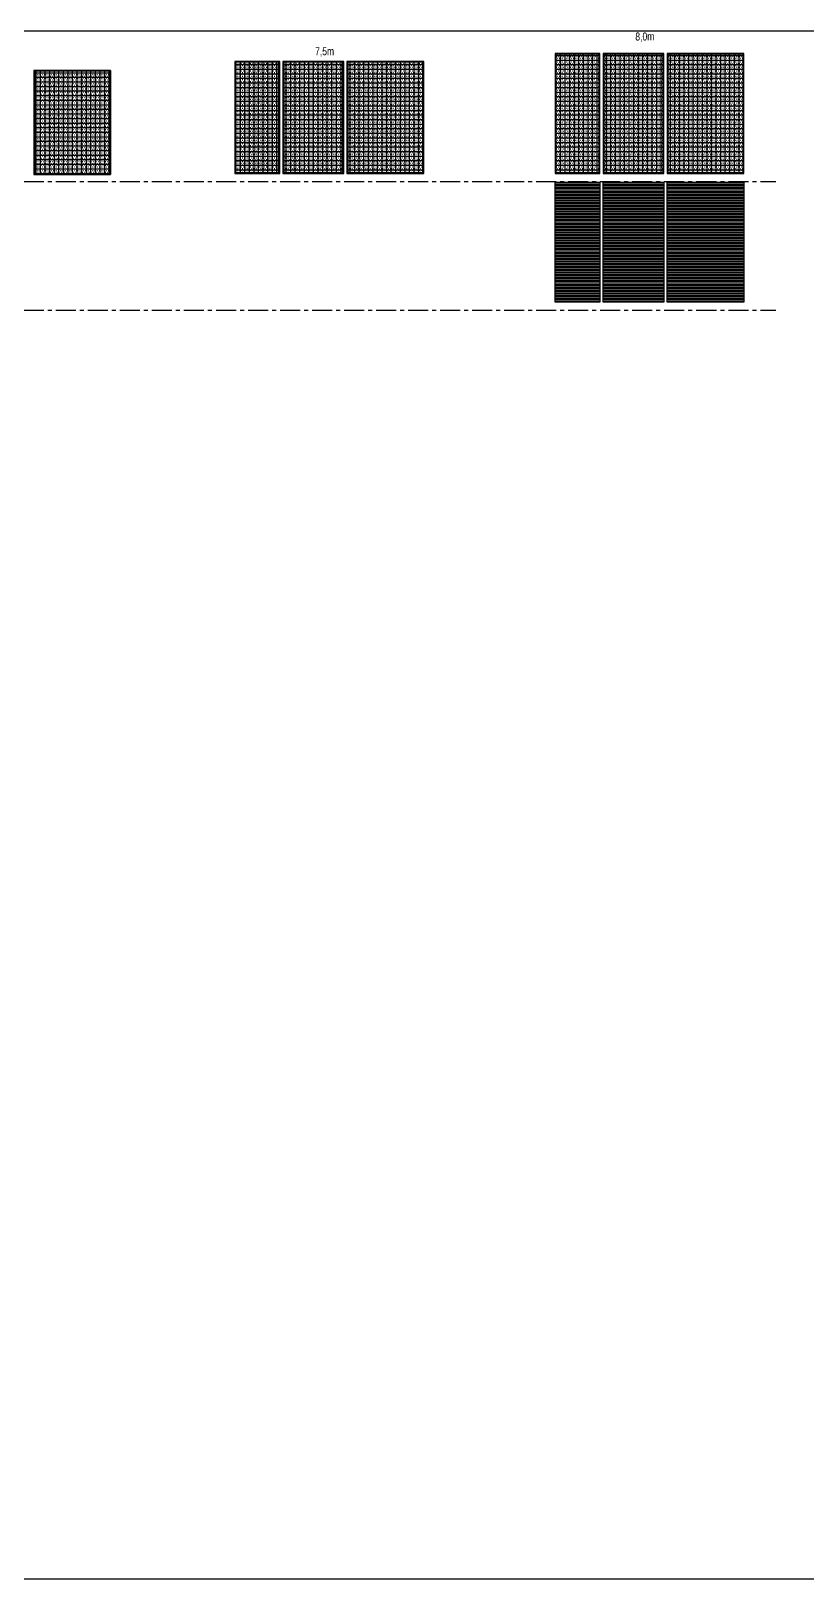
# Model space of a CAD drawing. Header units: metres. Extents: x -21 to 591, y -28 to 288.
# Drawn here: x 447.3 to 495.7, y 190.9 to 287.6 of the extents above; entities that cross this region are included whole.
import ezdxf

# ---------------------------------------------------------------- set-up
doc = ezdxf.new("R2010")
doc.units = ezdxf.units.M
doc.linetypes.add('CENTER', pattern=[2, 1.25, -0.25, 0.25, -0.25])
doc.layers.add('m_panele', color=7, linetype='Continuous')
doc.styles.add('CDMSTYLE', font='CDMSIMPL', dxfattribs={"width": 0.8, "bigfont": 'CDMBIGPL'})
pattern_1 = [(0, (-346.90001, -278.24322), (0.0555625, 0.111125), [0, -0.111125])]
pattern_2 = [(90, (-346.9, -278.24322), (-0.28575, 6e-17), []), (180, (-346.9, -278.24322), (-6e-17, -0.28575), [])]
pattern_3 = [(0, (-344.70027, -270.53981), (3e-17, 0.09525), [])]

# ---------------------------------------------------------------- blocks, each defined once
blk = doc.blocks.new('P_5_7_1')
at = {"layer": 'm_panele'}
h = blk.add_hatch(color=251, dxfattribs=at)
h.paths.add_polyline_path([(4.9, 7), (0.1, 7), (0.1, 0.5), (4.9, 0.5)])
h.paths.add_polyline_path([(4.85, 6.95), (4.85, 0.55), (0.15, 0.55), (0.15, 6.95)], flags=16)
h = blk.add_hatch(dxfattribs=at)
h.set_pattern_fill('DOTS', color=95, scale=0.07, style=0)
h.set_pattern_definition([(0, (0.1, 1), (0.0555625, 0.111125), [0, -0.111125])])
h.paths.add_polyline_path([(2.85, 6.45), (0.15, 6.45), (0.15, 0.55), (2.85, 0.55)])
h.paths.add_polyline_path([(4.85, 6.95), (3.85, 6.95), (3.85, 0.55), (4.85, 0.55)])
h.paths.add_polyline_path([(3.85, 6.95), (2.85, 6.95), (2.85, 0.55), (3.85, 0.55)])
h.paths.add_polyline_path([(2.85, 6.95), (0.15, 6.95), (0.15, 6.45), (2.85, 6.45)])
h = blk.add_hatch(dxfattribs=at)
h.set_pattern_fill('ANSI37', color=251, scale=0.09, angle=45, style=0)
h.set_pattern_definition([(90, (0.1, 1), (-0.28575, 6e-17), []), (180, (0.1, 1), (-6e-17, -0.28575), [])])
h.paths.add_polyline_path([(2.85, 6.45), (0.15, 6.45), (0.15, 0.55), (2.85, 0.55)])
h.paths.add_polyline_path([(4.85, 6.95), (3.85, 6.95), (3.85, 0.55), (4.85, 0.55)])
h.paths.add_polyline_path([(3.85, 6.95), (2.85, 6.95), (2.85, 0.55), (3.85, 0.55)])
h.paths.add_polyline_path([(2.85, 6.95), (0.15, 6.95), (0.15, 6.45), (2.85, 6.45)])
at = {"layer": 'm_panele', "color": 251}
for p, q in [((4.85, 6.95), (0.15, 6.95)), ((0.15, 6.95), (0.15, 0.55)), ((4.85, 6.95), (4.85, 0.55)), ((4.9, 7), (4.9, 0.5)), ((0.15, 0.55), (4.85, 0.55))]:
    blk.add_line(p, q, dxfattribs=at)
for points in [[(4.9, 7), (0.1, 7), (0.1, 0.5)], [(0.1, 0.5), (4.9, 0.5)]]:
    blk.add_lwpolyline(points, dxfattribs=at)
blk = doc.blocks.new('P_3_7.5_1')
at = {"layer": 'm_panele'}
h = blk.add_hatch(color=251, dxfattribs=at)
h.paths.add_polyline_path([(0.1, 0.5), (2.9, 0.5), (2.9, 7.5), (0.1, 7.5)])
h.paths.add_polyline_path([(0.15, 7.45), (2.85, 7.45), (2.85, 0.55), (0.15, 0.55)], flags=16)
h = blk.add_hatch(dxfattribs=at)
h.set_pattern_fill('DOTS', color=95, scale=0.07, style=0)
h.set_pattern_definition(pattern_1)
h.paths.add_polyline_path([(0.15, 0.55), (2.85, 0.55), (2.85, 7.45), (0.15, 7.45)])
h = blk.add_hatch(dxfattribs=at)
h.set_pattern_fill('ANSI37', color=251, scale=0.09, angle=45, style=0)
h.set_pattern_definition(pattern_2)
h.paths.add_polyline_path([(0.15, 0.55), (2.85, 0.55), (2.85, 7.45), (0.15, 7.45)])
at = {"layer": 'm_panele', "color": 251}
blk.add_lwpolyline([(0.1, 0.5), (2.9, 0.5), (2.9, 7.5), (0.1, 7.5), (0.1, 0.5)], dxfattribs=at)
blk.add_lwpolyline([(0.15, 0.55), (2.85, 0.55), (2.85, 7.45), (0.15, 7.45)], close=True, dxfattribs=at)
blk = doc.blocks.new('P_4_7.5_1')
at = {"layer": 'm_panele'}
h = blk.add_hatch(color=251, dxfattribs=at)
h.paths.add_polyline_path([(0.1, 0.5), (3.9, 0.5), (3.9, 7.5), (0.1, 7.5)])
h.paths.add_polyline_path([(0.15, 7.45), (3.85, 7.45), (3.85, 0.55), (0.15, 0.55)], flags=16)
h = blk.add_hatch(dxfattribs=at)
h.set_pattern_fill('DOTS', color=95, scale=0.07, style=0)
h.set_pattern_definition(pattern_1)
h.paths.add_polyline_path([(0.15, 0.55), (3.85, 0.55), (3.85, 7.45), (0.15, 7.45)])
h = blk.add_hatch(dxfattribs=at)
h.set_pattern_fill('ANSI37', color=251, scale=0.09, angle=45, style=0)
h.set_pattern_definition(pattern_2)
h.paths.add_polyline_path([(0.15, 0.55), (3.85, 0.55), (3.85, 7.45), (0.15, 7.45)])
at = {"layer": 'm_panele', "color": 251}
blk.add_lwpolyline([(0.1, 0.5), (3.9, 0.5), (3.9, 7.5), (0.1, 7.5), (0.1, 0.5)], dxfattribs=at)
blk.add_lwpolyline([(0.15, 0.55), (3.85, 0.55), (3.85, 7.45), (0.15, 7.45)], close=True, dxfattribs=at)
blk = doc.blocks.new('P_5_7.5_1')
at = {"layer": 'm_panele'}
h = blk.add_hatch(color=251, dxfattribs=at)
h.paths.add_polyline_path([(0.1, 0.5), (4.9, 0.5), (4.9, 7.5), (0.1, 7.5)])
h.paths.add_polyline_path([(0.15, 7.45), (4.85, 7.45), (4.85, 0.55), (0.15, 0.55)], flags=16)
h = blk.add_hatch(dxfattribs=at)
h.set_pattern_fill('DOTS', color=95, scale=0.07, style=0)
h.set_pattern_definition(pattern_1)
h.paths.add_polyline_path([(0.15, 0.55), (4.85, 0.55), (4.85, 7.45), (0.15, 7.45)])
h = blk.add_hatch(dxfattribs=at)
h.set_pattern_fill('ANSI37', color=251, scale=0.09, angle=45, style=0)
h.set_pattern_definition(pattern_2)
h.paths.add_polyline_path([(0.15, 0.55), (4.85, 0.55), (4.85, 7.45), (0.15, 7.45)])
at = {"layer": 'm_panele', "color": 251}
blk.add_lwpolyline([(0.1, 0.5), (4.9, 0.5), (4.9, 7.5), (0.1, 7.5), (0.1, 0.5)], dxfattribs=at)
blk.add_lwpolyline([(0.15, 0.55), (4.85, 0.55), (4.85, 7.45), (0.15, 7.45)], close=True, dxfattribs=at)
blk = doc.blocks.new('P_3_8_1')
at = {"layer": 'm_panele'}
h = blk.add_hatch(color=251, dxfattribs=at)
h.paths.add_polyline_path([(0.1, 0.5), (2.9, 0.5), (2.9, 8), (0.1, 8)])
h.paths.add_polyline_path([(0.15, 7.95), (2.85, 7.95), (2.85, 0.55), (0.15, 0.55)], flags=16)
h = blk.add_hatch(dxfattribs=at)
h.set_pattern_fill('DOTS', color=95, scale=0.07, style=0)
h.set_pattern_definition(pattern_1)
h.paths.add_polyline_path([(0.15, 0.55), (2.85, 0.55), (2.85, 7.95), (0.15, 7.95)])
h = blk.add_hatch(dxfattribs=at)
h.set_pattern_fill('ANSI37', color=251, scale=0.09, angle=45, style=0)
h.set_pattern_definition(pattern_2)
h.paths.add_polyline_path([(0.15, 0.55), (2.85, 0.55), (2.85, 7.95), (0.15, 7.95)])
at = {"layer": 'm_panele', "color": 251}
blk.add_lwpolyline([(0.1, 0.5), (2.9, 0.5), (2.9, 8), (0.1, 8), (0.1, 0.5)], dxfattribs=at)
blk.add_lwpolyline([(0.15, 0.55), (2.85, 0.55), (2.85, 7.95), (0.15, 7.95)], close=True, dxfattribs=at)
blk = doc.blocks.new('P_4_8_1')
at = {"layer": 'm_panele'}
h = blk.add_hatch(color=251, dxfattribs=at)
h.paths.add_polyline_path([(0.1, 0.5), (3.9, 0.5), (3.9, 8), (0.1, 8)])
h.paths.add_polyline_path([(0.15, 7.95), (3.85, 7.95), (3.85, 0.55), (0.15, 0.55)], flags=16)
h = blk.add_hatch(dxfattribs=at)
h.set_pattern_fill('DOTS', color=95, scale=0.07, style=0)
h.set_pattern_definition(pattern_1)
h.paths.add_polyline_path([(0.15, 0.55), (3.85, 0.55), (3.85, 7.95), (0.15, 7.95)])
h = blk.add_hatch(dxfattribs=at)
h.set_pattern_fill('ANSI37', color=251, scale=0.09, angle=45, style=0)
h.set_pattern_definition(pattern_2)
h.paths.add_polyline_path([(0.15, 0.55), (3.85, 0.55), (3.85, 7.95), (0.15, 7.95)])
at = {"layer": 'm_panele', "color": 251}
blk.add_lwpolyline([(0.1, 0.5), (3.9, 0.5), (3.9, 8), (0.1, 8), (0.1, 0.5)], dxfattribs=at)
blk.add_lwpolyline([(0.15, 0.55), (3.85, 0.55), (3.85, 7.95), (0.15, 7.95)], close=True, dxfattribs=at)
blk = doc.blocks.new('P_5_8_1')
at = {"layer": 'm_panele'}
h = blk.add_hatch(color=251, dxfattribs=at)
h.paths.add_polyline_path([(0.1, 0.5), (4.9, 0.5), (4.9, 8), (0.1, 8)])
h.paths.add_polyline_path([(0.15, 7.95), (4.85, 7.95), (4.85, 0.55), (0.15, 0.55)], flags=16)
h = blk.add_hatch(dxfattribs=at)
h.set_pattern_fill('DOTS', color=95, scale=0.07, style=0)
h.set_pattern_definition(pattern_1)
h.paths.add_polyline_path([(0.15, 0.55), (4.85, 0.55), (4.85, 7.95), (0.15, 7.95)])
h = blk.add_hatch(dxfattribs=at)
h.set_pattern_fill('ANSI37', color=251, scale=0.09, angle=45, style=0)
h.set_pattern_definition(pattern_2)
h.paths.add_polyline_path([(0.15, 0.55), (4.85, 0.55), (4.85, 7.95), (0.15, 7.95)])
at = {"layer": 'm_panele', "color": 251}
blk.add_lwpolyline([(0.1, 0.5), (4.9, 0.5), (4.9, 8), (0.1, 8), (0.1, 0.5)], dxfattribs=at)
blk.add_lwpolyline([(0.15, 0.55), (4.85, 0.55), (4.85, 7.95), (0.15, 7.95)], close=True, dxfattribs=at)
blk = doc.blocks.new('P_3_8_2')
at = {"layer": 'm_panele', "linetype": 'Continuous', "lineweight": 25}
h = blk.add_hatch(dxfattribs=at)
h.set_pattern_fill('ANSI31', scale=0.03, angle=315)
h.set_pattern_definition(pattern_3)
h.paths.add_polyline_path([(0.1, 8), (2.9, 8), (2.9, 0.5), (0.1, 0.5)])
at = {"layer": 'm_panele', "color": 1, "linetype": 'Continuous', "lineweight": 25}
blk.add_lwpolyline([(0.1, 8), (2.9, 8), (2.9, 0.5), (0.1, 0.5)], close=True, dxfattribs=at)
blk = doc.blocks.new('P_4_8_2')
at = {"layer": 'm_panele', "linetype": 'Continuous', "lineweight": 25}
h = blk.add_hatch(dxfattribs=at)
h.set_pattern_fill('ANSI31', scale=0.03, angle=315)
h.set_pattern_definition(pattern_3)
h.paths.add_polyline_path([(0.1, 8), (3.9, 8), (3.9, 0.5), (0.1, 0.5)])
at = {"layer": 'm_panele', "color": 1, "linetype": 'Continuous', "lineweight": 25}
blk.add_lwpolyline([(0.1, 8), (3.9, 8), (3.9, 0.5), (0.1, 0.5)], close=True, dxfattribs=at)
blk = doc.blocks.new('P_5_8_2')
at = {"layer": 'm_panele', "linetype": 'Continuous', "lineweight": 25}
h = blk.add_hatch(dxfattribs=at)
h.set_pattern_fill('ANSI31', scale=0.03, angle=315)
h.set_pattern_definition(pattern_3)
h.paths.add_polyline_path([(0.1, 8), (4.9, 8), (4.9, 0.5), (0.1, 0.5)])
at = {"layer": 'm_panele', "color": 1, "linetype": 'Continuous', "lineweight": 25}
blk.add_lwpolyline([(0.1, 8), (4.9, 8), (4.9, 0.5), (0.1, 0.5)], close=True, dxfattribs=at)

msp = doc.modelspace()

# ---------------------------------------------------------------- linework, layer by layer
at = {"color": 8, "linetype": 'CENTER', "lineweight": 25}
for p, q in [((274.8231, 278.2432), (493.7946, 278.2432)), ((274.8231, 270.2078), (493.7946, 270.2078))]:
    msp.add_line(p, q, dxfattribs=at)
at = {"color": 1, "linetype": 'Continuous', "lineweight": 25}
msp.add_lwpolyline([(219.7213, 287.6429), (590.5736, 287.6429), (590.5736, 190.9415), (219.7213, 190.9415)], close=True, dxfattribs=at)

# ---------------------------------------------------------------- block references
at = {"layer": 'm_panele', "color": 1, "linetype": 'Continuous', "lineweight": 25}
for name, p in [('P_3_8_1', (479.9, 278.2432)), ('P_4_8_1', (482.9, 278.2432)), ('P_5_8_1', (486.9, 278.2432)), ('P_3_7.5_1', (459.9, 278.2432)), ('P_4_7.5_1', (462.9, 278.2432)), ('P_5_7.5_1', (466.9, 278.2432)), ('P_5_7_1', (447.3371, 278.1724)), ('P_3_8_2', (479.9, 270.2078)), ('P_4_8_2', (482.9, 270.2078)), ('P_5_8_2', (486.9, 270.2078))]:
    msp.add_blockref(name, p, dxfattribs=at)

# ---------------------------------------------------------------- texts
at = {"layer": 'm_panele', "color": 1, "linetype": 'Continuous', "lineweight": 25, "style": 'CDMSTYLE', "width": 0.8}
for s, p in [('8,0m', (485.0121, 287.0472)), ('7,5m', (465.0121, 286.1242))]:
    msp.add_text(s, height=0.5, dxfattribs=at).set_placement(p)

doc.saveas('drawing.dxf')
